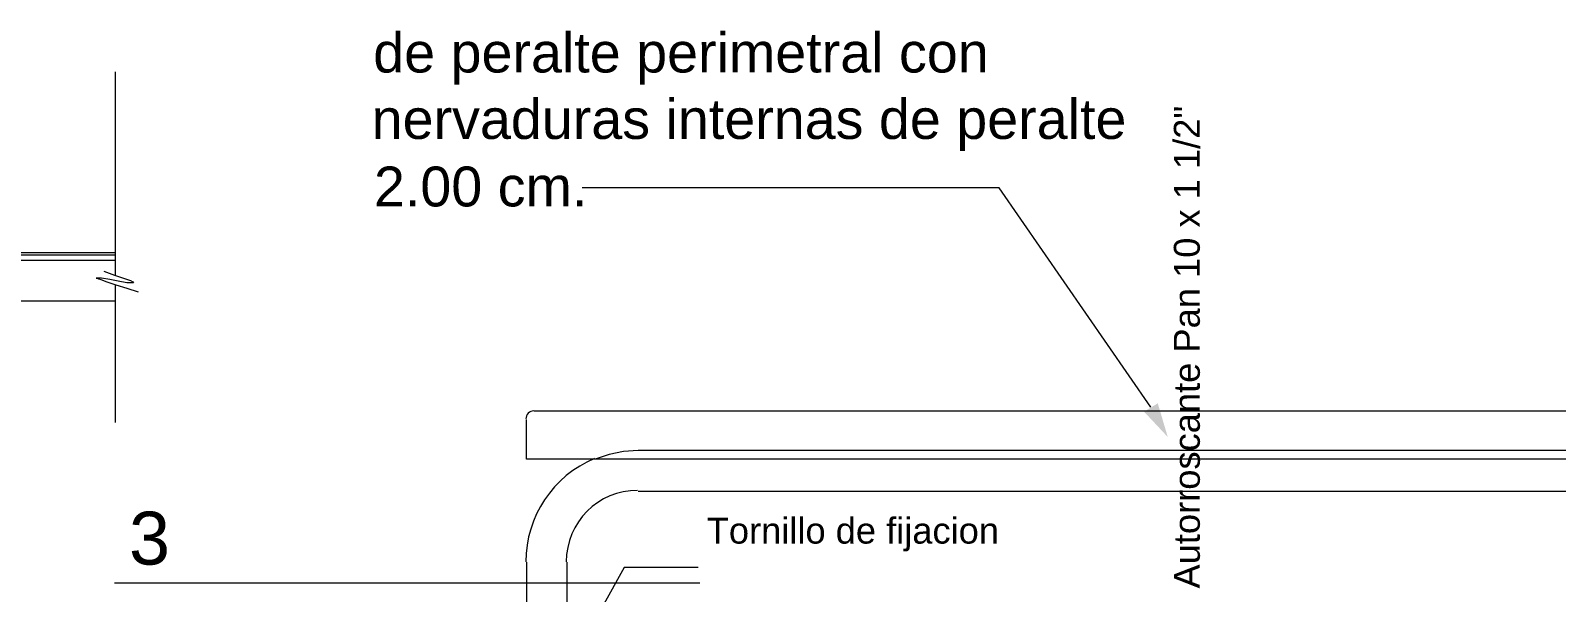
# Model space of a CAD drawing. Header units: inches. Extents: x 0.21 to 4.55, y 0.23 to 3.12.
# Drawn here: x 2.656 to 3.613, y 1.497 to 1.849 of the extents above; entities that cross this region are included whole.
import ezdxf

# ---------------------------------------------------------------- set-up
doc = ezdxf.new("R2010")
doc.units = ezdxf.units.IN
doc.header["$MEASUREMENT"] = 0
for name, color, linetype in [('PDF_0', 7, 'Continuous'), ('PDF_MESA', 7, 'Continuous'), ('PDF_TEXTO', 7, 'Continuous')]:
    doc.layers.add(name, color=color, linetype=linetype)
doc.styles.add('PDF Arial', font='arial.ttf')

msp = doc.modelspace()

# ---------------------------------------------------------------- linework, layer by layer
at = {"layer": 'PDF_0', "lineweight": 5}
for points in [[(2.70873, 1.82295), (2.70873, 1.69559)], [(3.35846, 1.61276), (3.26318, 1.75017), (3.00176, 1.75017)], [(2.70873, 1.70948), (2.13704, 1.70948)], [(2.70873, 1.70804), (2.13704, 1.70804)], [(2.70873, 1.70469), (2.13704, 1.70469), (2.13704, 1.67931), (2.70873, 1.67931)], [(2.70155, 1.69798), (2.70825, 1.69559), (2.714, 1.69368), (2.71831, 1.69224), (2.71974, 1.69128), (2.72022, 1.6908), (2.71974, 1.6908), (2.71783, 1.6908), (2.71591, 1.6908), (2.71065, 1.69176), (2.70538, 1.69272), (2.70011, 1.69368), (2.69868, 1.69368), (2.69724, 1.69368), (2.69676, 1.69368), (2.69724, 1.69368), (2.6982, 1.6932), (2.69963, 1.69272), (2.70346, 1.69128), (2.70921, 1.68937), (2.71591, 1.68745), (2.7231, 1.68506)], [(2.70873, 1.68937), (2.70873, 1.60318)], [(2.97159, 1.61036), (4.16141, 1.61036)], [(4.1662, 1.6051), (4.1662, 1.5802), (2.9668, 1.5802), (2.9668, 1.6051)], [(4.12311, 1.5802), (4.11449, 1.58307), (4.10539, 1.58499), (4.09629, 1.58547), (3.03671, 1.58547), (3.02761, 1.58499), (3.01851, 1.58307), (3.0099, 1.5802)], [(3.03671, 1.56009), (4.09629, 1.56009)], [(2.9668, 1.51556), (2.9668, 0.86056), (2.99218, 0.86056), (2.99218, 1.51556)], [(3.07453, 1.51221), (3.02809, 1.51221), (3.00032, 1.46241), (2.99793, 1.46768)]]:
    msp.add_lwpolyline(points, dxfattribs=at)
for centre, radius, start in [((2.97135, 1.60534), 0.00503, 90), ((3.03647, 1.5158), 0.07014, 112.65381), ((3.03647, 1.5158), 0.04477, 90)]:
    msp.add_arc(centre, radius, start, 180, dxfattribs=at)
at = {"layer": 'PDF_0', "transparency": 33554559}
msp.add_solid([(3.35415, 1.60989), (3.369, 1.59408), (3.36277, 1.61515)], dxfattribs=at)
at = {"layer": 'PDF_MESA', "lineweight": 5}
msp.add_lwpolyline([(2.70825, 1.50263), (3.07549, 1.50263)], dxfattribs=at)

# ---------------------------------------------------------------- texts
at = {"layer": 'PDF_TEXTO', "attachment_point": 7, "style": 'PDF Arial'}
for s, insert, char_height in [('de peralte perimetral con', (2.87057, 1.81506), 0.0249902), ('nervaduras internas de peralte', (2.86961, 1.7734), 0.0249902), ('2.00 cm.', (2.87104, 1.73826), 0.02499), ('3', (2.71735, 1.51354), 0.03318), ('Tornillo de fijacion', (3.0798, 1.52226), 0.0162868)]:
    msp.add_mtext(s, dxfattribs=dict(at, insert=insert, char_height=char_height))
at = {"layer": 'PDF_TEXTO', "insert": (3.38937, 1.499), "char_height": 0.0162868, "attachment_point": 7, "rotation": 90, "style": 'PDF Arial'}
msp.add_mtext('Autorroscante Pan 10 x 1 1/2"', dxfattribs=at)

doc.saveas('drawing.dxf')
